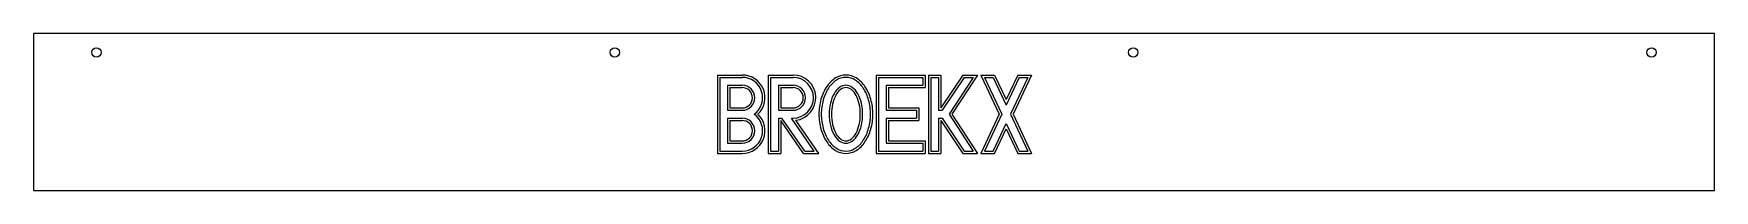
# Model space of a CAD drawing. Extents: x 0 to 535, y 0 to 50.
import ezdxf

# ---------------------------------------------------------------- set-up
doc = ezdxf.new("R2010")
doc.units = 0
doc.header["$LTSCALE"] = 2.5
doc.layers.get('0').update_dxf_attribs({"linetype": 'CONTINUOUS'})

msp = doc.modelspace()

# ---------------------------------------------------------------- linework, layer by layer
at = {"color": 6, "linetype": 'CONTINUOUS'}
for p, q in [((535, 50), (0, 50)), ((0, 50), (0, 0)), ((535, 0), (535, 50)), ((217.64, 36.79), (217.64, 11.79)), ((217.64, 36.79), (225.55, 36.79)), ((218.39, 36.04), (218.39, 12.54)), ((218.39, 36.04), (225.55, 36.04)), ((220.89, 33.54), (220.89, 25.54)), ((220.89, 33.54), (225.55, 33.54)), ((221.64, 32.79), (221.64, 26.29)), ((221.64, 32.79), (225.55, 32.79)), ((233.8, 36.79), (233.8, 11.79)), ((233.8, 36.79), (241.72, 36.79)), ((234.55, 36.04), (234.55, 12.54)), ((234.55, 36.04), (241.72, 36.04)), ((237.05, 33.54), (241.72, 33.54)), ((237.05, 33.54), (237.05, 25.54)), ((237.8, 32.79), (237.8, 26.29)), ((237.8, 32.79), (241.72, 32.79)), ((268.14, 36.79), (268.14, 11.79)), ((268.14, 36.79), (283.8, 36.79)), ((268.89, 36.04), (268.89, 12.54)), ((268.89, 36.04), (283.05, 36.04)), ((271.39, 33.54), (271.39, 25.54)), ((271.39, 33.54), (283.05, 33.54)), ((272.14, 32.79), (283.8, 32.79)), ((272.14, 32.79), (272.14, 26.29)), ((283.05, 36.04), (283.05, 33.54)), ((283.8, 36.79), (283.8, 32.79)), ((284.8, 36.79), (284.8, 11.79)), ((284.8, 36.79), (288.8, 36.79)), ((285.55, 36.04), (285.55, 12.54)), ((285.55, 36.04), (288.05, 36.04)), ((288.05, 36.04), (288.05, 25.54)), ((288.8, 36.79), (288.8, 26.29)), ((295.76, 36.79), (288.8, 26.29)), ((296.16, 36.04), (289.2, 25.54)), ((299.08, 36.04), (291.38, 24.29)), ((300.47, 36.79), (292.27, 24.29)), ((295.76, 36.79), (300.47, 36.79)), ((296.16, 36.04), (299.08, 36.04)), ((301.47, 36.79), (305.87, 36.79)), ((301.47, 36.79), (307.35, 24.29)), ((302.65, 36.04), (308.18, 24.29)), ((302.65, 36.04), (305.39, 36.04)), ((305.39, 36.04), (309.55, 27.2)), ((305.87, 36.79), (309.55, 28.96)), ((313.24, 36.79), (309.55, 28.96)), ((313.71, 36.04), (309.55, 27.2)), ((316.45, 36.04), (310.92, 24.29)), ((317.64, 36.79), (311.75, 24.29)), ((313.24, 36.79), (317.64, 36.79)), ((313.71, 36.04), (316.45, 36.04)), ((220.89, 25.54), (225.55, 25.54)), ((220.89, 23.04), (220.89, 15.04)), ((220.89, 23.04), (225.55, 23.04)), ((221.64, 26.29), (225.55, 26.29)), ((221.64, 22.29), (221.64, 15.79)), ((221.64, 22.29), (225.55, 22.29)), ((237.05, 25.54), (241.72, 25.54)), ((237.05, 23.04), (237.05, 12.54)), ((237.05, 23.04), (238.2, 23.04)), ((237.8, 26.29), (241.72, 26.29)), ((237.8, 22.29), (237.8, 11.79)), ((245.05, 11.79), (237.8, 22.29)), ((245.45, 12.54), (238.2, 23.04)), ((248.48, 12.54), (241.23, 23.04)), ((241.23, 23.04), (241.72, 23.04)), ((249.91, 11.79), (242.62, 22.35)), ((271.39, 25.54), (281.05, 25.54)), ((271.39, 23.04), (271.39, 15.04)), ((271.39, 23.04), (281.05, 23.04)), ((272.14, 26.29), (281.8, 26.29)), ((272.14, 22.29), (281.8, 22.29)), ((272.14, 22.29), (272.14, 15.79)), ((281.05, 25.54), (281.05, 23.04)), ((281.8, 26.29), (281.8, 22.29)), ((288.05, 25.54), (289.2, 25.54)), ((288.05, 23.04), (289.2, 23.04)), ((288.05, 23.04), (288.05, 12.54)), ((288.8, 22.29), (288.8, 11.79)), ((288.8, 22.29), (295.76, 11.79)), ((289.2, 23.04), (296.16, 12.54)), ((291.38, 24.29), (299.08, 12.54)), ((292.27, 24.29), (300.47, 11.79)), ((307.35, 24.29), (301.47, 11.79)), ((308.18, 24.29), (302.65, 12.54)), ((310.92, 24.29), (316.45, 12.54)), ((311.75, 24.29), (317.64, 11.79)), ((305.39, 12.54), (309.55, 21.38)), ((305.87, 11.79), (309.55, 19.62)), ((309.55, 21.38), (313.71, 12.54)), ((309.55, 19.62), (313.24, 11.79)), ((217.64, 11.79), (225.55, 11.79)), ((218.39, 12.54), (225.55, 12.54)), ((220.89, 15.04), (225.55, 15.04)), ((221.64, 15.79), (225.55, 15.79)), ((233.8, 11.79), (237.8, 11.79)), ((234.55, 12.54), (237.05, 12.54)), ((245.05, 11.79), (249.91, 11.79)), ((245.45, 12.54), (248.48, 12.54)), ((268.14, 11.79), (283.8, 11.79)), ((268.89, 12.54), (283.05, 12.54)), ((271.39, 15.04), (283.05, 15.04)), ((272.14, 15.79), (283.8, 15.79)), ((283.05, 15.04), (283.05, 12.54)), ((283.8, 15.79), (283.8, 11.79)), ((284.8, 11.79), (288.8, 11.79)), ((285.55, 12.54), (288.05, 12.54)), ((295.76, 11.79), (300.47, 11.79)), ((296.16, 12.54), (299.08, 12.54)), ((301.47, 11.79), (305.87, 11.79)), ((302.65, 12.54), (305.39, 12.54)), ((313.24, 11.79), (317.64, 11.79)), ((313.71, 12.54), (316.45, 12.54)), ((0, 0), (535, 0))]:
    msp.add_line(p, q, dxfattribs=at)
for points in [[(267.14, 24.29, 0.069388), (266.48, 29.08, 0.081332), (264.62, 33.13, 0.106977), (261.84, 35.84, 0.136536), (258.55, 36.79, 0.136536), (255.27, 35.84, 0.106977), (252.48, 33.13, 0.081332), (250.62, 29.08, 0.069388), (249.97, 24.29, 0.069388), (250.62, 19.51, 0.081332), (252.48, 15.45, 0.106977), (255.27, 12.74, 0.136536), (258.55, 11.79, 0.136536), (261.84, 12.74, 0.106977), (264.62, 15.45, 0.081332), (266.48, 19.51, 0.069388)], [(266.39, 24.29, 0.067459), (265.79, 28.79, 0.079812), (264.09, 32.6, 0.107118), (261.55, 35.15, 0.139889), (258.55, 36.04, 0.139889), (255.55, 35.15, 0.107118), (253.01, 32.6, 0.079812), (251.32, 28.79, 0.067459), (250.72, 24.29, 0.067459), (251.32, 19.8, 0.079812), (253.01, 15.98, 0.107118), (255.55, 13.44, 0.139889), (258.55, 12.54, 0.139889), (261.55, 13.44, 0.107118), (264.09, 15.98, 0.079812), (265.79, 19.8, 0.067459)], [(263.89, 24.29, 0.058676), (263.48, 27.83, 0.072271), (262.32, 30.83, 0.106603), (260.59, 32.84, 0.157014), (258.55, 33.54, 0.157014), (256.51, 32.84, 0.106603), (254.78, 30.83, 0.072271), (253.62, 27.83, 0.058676), (253.22, 24.29, 0.058676), (253.62, 20.75, 0.072271), (254.78, 17.75, 0.106603), (256.51, 15.75, 0.157014), (258.55, 15.04, 0.157014), (260.59, 15.75, 0.106603), (262.32, 17.75, 0.072271), (263.48, 20.75, 0.058676)], [(263.14, 24.29, 0.054991), (262.79, 27.54, 0.068804), (261.79, 30.3, 0.1057), (260.31, 32.14, 0.165238), (258.55, 32.79, 0.165238), (256.8, 32.14, 0.1057), (255.31, 30.3, 0.068804), (254.32, 27.54, 0.054991), (253.97, 24.29, 0.054991), (254.32, 21.04, 0.068804), (255.31, 18.28, 0.1057), (256.8, 16.44, 0.165238), (258.55, 15.79, 0.165238), (260.31, 16.44, 0.1057), (261.79, 18.28, 0.068804), (262.79, 21.04, 0.054991)]]:
    msp.add_lwpolyline(points, format="xyb", close=True, dxfattribs=at)
for centre in [(20, 44), (185, 44), (350, 44), (515, 44)]:
    msp.add_circle(centre, 1.5, dxfattribs=at)
for centre, radius, start, end in [((225.55, 29.54), 7.25, -46.3972, 90), ((225.55, 29.54), 6.5, -53.8711, 90), ((225.55, 29.54), 4, -90, 90), ((225.55, 29.54), 3.25, -90, 90), ((241.72, 29.54), 7.25, -82.8288, 90), ((241.72, 29.54), 6.5, -90, 90), ((241.72, 29.54), 4, -90, 90), ((241.72, 29.54), 3.25, -90, 90), ((225.55, 19.04), 7.25, -90, 46.3972), ((225.55, 19.04), 6.5, -90, 53.8711), ((225.55, 19.04), 4, -90, 90), ((225.55, 19.04), 3.25, -90, 90)]:
    msp.add_arc(centre, radius, start, end, dxfattribs=at)

doc.saveas('drawing.dxf')
